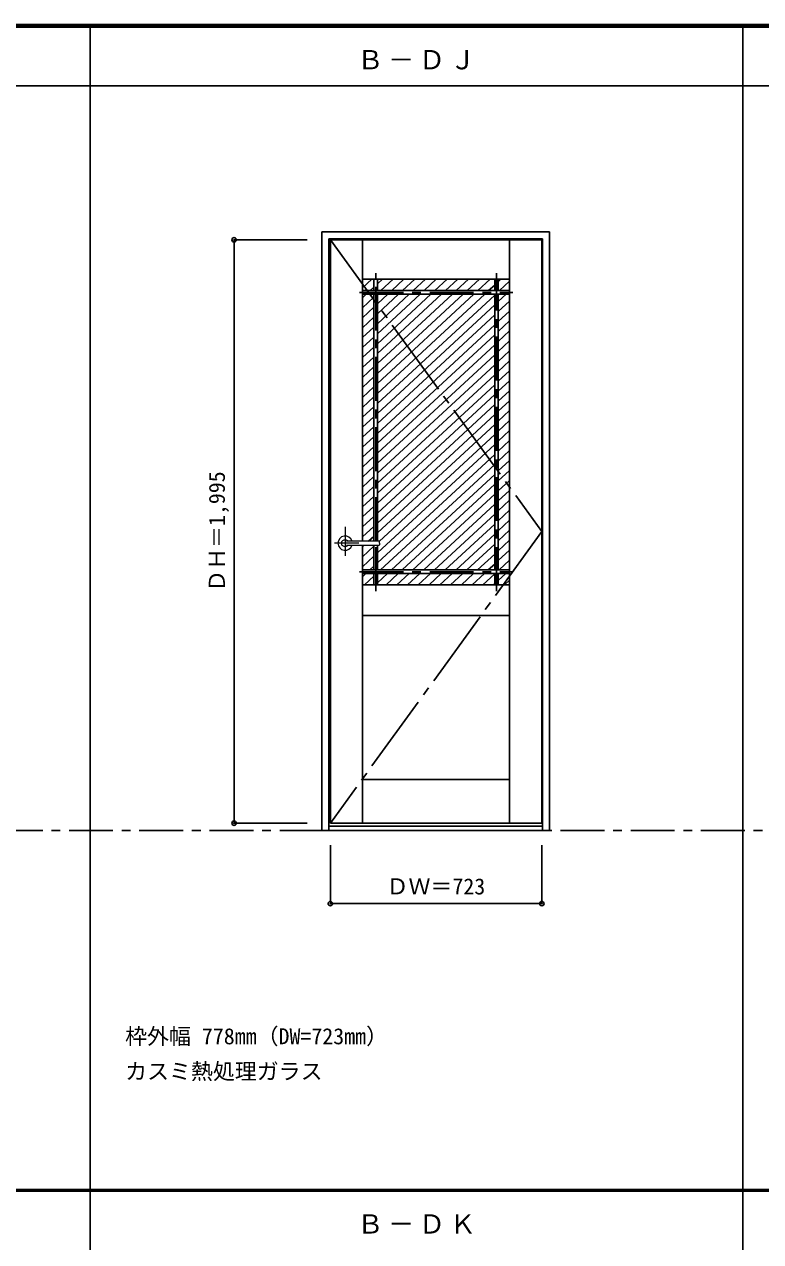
# Model space of a CAD drawing. Units: millimetres, scale not verified. Extents: x -6000 to 5700, y -4307 to 4260.
# Drawn here: x -3483 to -966, y 12 to 4175 of the extents above; entities that cross this region are included whole.
import ezdxf
from ezdxf.enums import TextEntityAlignment as Align

# ---------------------------------------------------------------- set-up
doc = ezdxf.new("R2010")
doc.units = ezdxf.units.MM
doc.header["$LTSCALE"] = 30
doc.header["$PDMODE"] = 32
doc.header["$PDSIZE"] = 15
doc.linetypes.add('CHAIN1', pattern=[8, 5, -1, 1, -1])
doc.linetypes.add('CHAIN2', pattern=[12, 9, -1, 1, -1])
for name, color, linetype in [('0-1_通り芯', 7, 'CHAIN1'), ('0-2_扉', 7, 'Continuous'), ('0-4_枠', 3, 'Continuous'), ('0-7', 7, 'CHAIN2'), ('0-A_文字', 7, 'Continuous'), ('0-B_寸法', 7, 'Continuous'), ('0-C_ハッチ', 4, 'Continuous'), ('F-1_枠', 6, 'Continuous')]:
    doc.layers.add(name, color=color, linetype=linetype)
doc.layers.add('0-5_レバー', color=7, linetype='Continuous', lineweight=18)
doc.styles.add('ＭＳ ゴシック', font='')
doc.styles.get('ＭＳ ゴシック').set_extended_font_data('MS Gothic')

msp = doc.modelspace()

# ---------------------------------------------------------------- linework, layer by layer
at = {"layer": '0-1_通り芯'}
msp.add_line((-5490, 1418), (3436.4, 1418), dxfattribs=at)
at = {"layer": '0-2_扉'}
for p, q in [((-2436.8, 1443), (-2436.8, 3438)), ((-2436.8, 3438), (-1713.8, 3438)), ((-2326.8, 2407.5), (-2326.8, 3438)), ((-1823.8, 1443), (-1823.8, 3438)), ((-1713.8, 1443), (-1713.8, 3438)), ((-2326.8, 3303), (-1823.8, 3303)), ((-2288.05, 3303), (-2288.05, 3264.25)), ((-2275.55, 3303), (-2275.55, 3264.25)), ((-1875.05, 3303), (-1875.05, 3264.25)), ((-1862.55, 3303), (-1862.55, 3264.25)), ((-2326.8, 3264.25), (-1823.8, 3264.25)), ((-2326.8, 3251.75), (-1823.8, 3251.75)), ((-2288.05, 3251.75), (-2288.05, 2407.5)), ((-2275.55, 3251.75), (-2275.55, 2407.5)), ((-1875.05, 3251.75), (-1875.05, 2309.25)), ((-1862.55, 3251.75), (-1862.55, 2309.25)), ((-2326.8, 1443), (-2326.8, 2393.5)), ((-2288.05, 2393.5), (-2288.05, 2309.25)), ((-2275.55, 2393.5), (-2275.55, 2309.25)), ((-2326.8, 2309.25), (-1823.8, 2309.25)), ((-2326.8, 2296.75), (-1823.8, 2296.75)), ((-2288.05, 2296.75), (-2288.05, 2258)), ((-2275.55, 2296.75), (-2275.55, 2258)), ((-1875.05, 2296.75), (-1875.05, 2258)), ((-1862.55, 2296.75), (-1862.55, 2258)), ((-2127.8, 2258), (-2326.8, 2258)), ((-2316.8, 2258), (-1823.8, 2258)), ((-2326.8, 2153), (-1823.8, 2153)), ((-2326.8, 1593), (-1823.8, 1593)), ((-2436.8, 1443), (-1713.8, 1443))]:
    msp.add_line(p, q, dxfattribs=at)
at = {"layer": '0-2_扉', "linetype": 'CHAIN1'}
for p, q in [((-2281.8, 2407.5), (-2281.8, 3323.57)), ((-1868.8, 2236.93), (-1868.8, 3323.57)), ((-2336.99, 3258), (-1813.52, 3258)), ((-2281.8, 2236.93), (-2281.8, 2393.5)), ((-2336.99, 2303), (-1813.52, 2303))]:
    msp.add_line(p, q, dxfattribs=at)
at = {"layer": '0-4_枠'}
for p, q in [((-2465.8, 3465), (-1687.8, 3465)), ((-2465.8, 1418), (-2465.8, 3465)), ((-1687.8, 1418), (-1687.8, 3465)), ((-2441.8, 3441), (-1711.8, 3441)), ((-2441.8, 1418), (-2441.8, 3441)), ((-1711.8, 1418), (-1711.8, 3441)), ((-2465.8, 1418), (-1687.8, 1418)), ((-2441.8, 1433), (-1711.8, 1433))]:
    msp.add_line(p, q, dxfattribs=at)
at = {"layer": '0-5_レバー', "color": 4, "linetype": 'CHAIN1'}
for p, q in [((-2386.3, 2456.96), (-2386.3, 2357.11)), ((-2339.5, 2400.5), (-2422.52, 2400.5))]:
    msp.add_line(p, q, dxfattribs=at)
at = {"layer": '0-5_レバー'}
for q in [(-2269.3, 2405.99), (-2269.3, 2395)]:
    msp.add_line((-2269.3, 2400.5), q, dxfattribs=at)
for points in [[(-2376.34, 2407.49), (-2377.11, 2408.28), (-2379.08, 2409.65), (-2381.32, 2410.66), (-2383.76, 2411.29), (-2386.3, 2411.5), (-2388.84, 2411.29), (-2391.27, 2410.66), (-2393.52, 2409.65), (-2395.49, 2408.28), (-2397.11, 2406.61), (-2398.31, 2404.71), (-2399.05, 2402.65), (-2399.3, 2400.5), (-2399.05, 2398.35), (-2398.31, 2396.29), (-2397.11, 2394.39), (-2395.49, 2392.72), (-2393.52, 2391.35), (-2391.27, 2390.34), (-2388.84, 2389.71), (-2386.3, 2389.5), (-2383.76, 2389.71), (-2381.32, 2390.34), (-2379.08, 2391.35), (-2377.11, 2392.72), (-2376.34, 2393.51)], [(-2270.8, 2407.5), (-2280.53, 2407.5), (-2290.71, 2407.5), (-2300.31, 2407.5), (-2309.3, 2407.5), (-2317.71, 2407.5), (-2325.52, 2407.5), (-2332.34, 2407.5), (-2338.64, 2407.5), (-2344.4, 2407.5), (-2349.65, 2407.5), (-2354.44, 2407.5), (-2359.09, 2407.5), (-2363.3, 2407.5), (-2367.05, 2407.5), (-2369.05, 2407.5), (-2370.9, 2407.5), (-2372.91, 2407.49), (-2375.32, 2407.49), (-2376.81, 2407.49), (-2378.35, 2407.49), (-2379.87, 2407.49), (-2380.97, 2407.49), (-2381.43, 2407.49), (-2381.43, 2407.48)], [(-2381.28, 2393.51), (-2381.15, 2393.51), (-2380.71, 2393.51), (-2379.99, 2393.51), (-2378.97, 2393.51), (-2377.71, 2393.51), (-2376.36, 2393.51), (-2373.5, 2393.51), (-2370.52, 2393.5), (-2367.5, 2393.5), (-2364.46, 2393.5), (-2361.39, 2393.5), (-2358.31, 2393.5), (-2354.31, 2393.5), (-2349.9, 2393.5), (-2344.93, 2393.5), (-2339.4, 2393.5), (-2333.31, 2393.5), (-2326.66, 2393.5), (-2319.45, 2393.5), (-2310.86, 2393.5), (-2301.6, 2393.5), (-2291.66, 2393.5), (-2281.05, 2393.5), (-2270.8, 2393.5)], [(-2270.8, 2407.5), (-2279.88, 2407.5), (-2280.28, 2407.5)]]:
    msp.add_lwpolyline(points, dxfattribs=at)
for centre, radius, start, end in [((-2386.3, 2400.5), 24.55, 16.59952, 343.36736), ((-2270.8, 2406), 1.5, 0.00847, 89.9163), ((-2270.8, 2406), 1.5, 360, 90.17419), ((-2270.8, 2395), 1.5, 270.16419, 0), ((-2270.8, 2395), 1.5, 269.91059, 359.99153)]:
    msp.add_arc(centre, radius, start, end, dxfattribs=at)
at = {"layer": '0-7'}
for p, q in [((-2436.8, 3438), (-1713.8, 2440.5)), ((-1713.8, 2440.5), (-2436.8, 1443))]:
    msp.add_line(p, q, dxfattribs=at)
at = {"layer": '0-B_寸法', "color": 4}
for p, q in [((-2765.8, 3438), (-2515.8, 3438)), ((-2765.8, 3438), (-2765.8, 1443)), ((-2765.8, 1443), (-2515.8, 1443)), ((-2436.8, 1168), (-2436.8, 1368)), ((-1713.8, 1168), (-1713.8, 1368)), ((-2436.8, 1168), (-1713.8, 1168))]:
    msp.add_line(p, q, dxfattribs=at)
at = {"layer": '0-B_寸法'}
for p in [(-2765.8, 3438), (-2765.8, 1443), (-2436.8, 1168), (-1713.8, 1168)]:
    msp.add_point(p, dxfattribs=at)
at = {"layer": '0-C_ハッチ'}
for p, q in [((-2295.45, 3303), (-2326.8, 3273.97)), ((-2258.66, 3303), (-2275.55, 3287.36)), ((-2221.86, 3303), (-2263.71, 3264.25)), ((-2185.06, 3303), (-2226.91, 3264.25)), ((-2148.27, 3303), (-2190.12, 3264.25)), ((-2111.47, 3303), (-2153.32, 3264.25)), ((-2074.67, 3303), (-2116.52, 3264.25)), ((-2037.87, 3303), (-2079.72, 3264.25)), ((-2001.08, 3303), (-2042.93, 3264.25)), ((-1964.28, 3303), (-2006.13, 3264.25)), ((-1927.48, 3303), (-1969.33, 3264.25)), ((-1890.69, 3303), (-1932.54, 3264.25)), ((-1853.89, 3303), (-1862.55, 3294.98)), ((-1823.8, 3296.79), (-1858.94, 3264.25)), ((-2314.01, 3251.75), (-2326.8, 3239.9)), ((-2288.05, 3275.78), (-2300.51, 3264.25)), ((-2240.41, 3251.75), (-2275.55, 3219.22)), ((-2166.82, 3251.75), (-2275.55, 3151.07)), ((-2203.62, 3251.75), (-2275.55, 3185.14)), ((-2130.02, 3251.75), (-2275.55, 3117)), ((-2093.22, 3251.75), (-2275.55, 3082.93)), ((-2056.43, 3251.75), (-2275.55, 3048.86)), ((-2019.63, 3251.75), (-2275.55, 3014.79)), ((-1982.83, 3251.75), (-2275.55, 2980.72)), ((-1946.04, 3251.75), (-2275.55, 2946.65)), ((-1909.24, 3251.75), (-2275.55, 2912.58)), ((-1875.05, 3249.34), (-2275.55, 2878.5)), ((-1875.05, 3283.41), (-1895.74, 3264.25)), ((-1835.65, 3251.75), (-1862.55, 3226.84)), ((-2288.05, 3241.71), (-2326.8, 3205.83)), ((-2288.05, 3207.64), (-2326.8, 3171.76)), ((-1875.05, 3215.27), (-2275.55, 2844.43)), ((-1823.8, 3228.65), (-1862.55, 3192.77)), ((-2288.05, 3173.57), (-2326.8, 3137.69)), ((-1875.05, 3181.2), (-2275.55, 2810.36)), ((-1823.8, 3194.58), (-1862.55, 3158.7)), ((-2288.05, 3139.5), (-2326.8, 3103.62)), ((-1875.05, 3147.12), (-2275.55, 2776.29)), ((-1823.8, 3160.51), (-1862.55, 3124.63)), ((-1823.8, 3126.44), (-1862.55, 3090.56)), ((-2288.05, 3105.43), (-2326.8, 3069.55)), ((-1875.05, 3113.05), (-2275.55, 2742.22)), ((-1823.8, 3092.37), (-1862.55, 3056.49)), ((-2288.05, 3071.36), (-2326.8, 3035.48)), ((-1875.05, 3078.98), (-2275.55, 2708.15)), ((-1875.05, 3044.91), (-2275.55, 2674.08)), ((-1823.8, 3058.29), (-1862.55, 3022.41)), ((-2288.05, 3037.29), (-2326.8, 3001.41)), ((-2288.05, 3003.21), (-2326.8, 2967.34)), ((-1875.05, 3010.84), (-2275.55, 2640.01)), ((-1823.8, 3024.22), (-1862.55, 2988.34)), ((-2288.05, 2969.14), (-2326.8, 2933.26)), ((-1875.05, 2976.77), (-2275.55, 2605.94)), ((-1823.8, 2990.15), (-1862.55, 2954.27)), ((-1823.8, 2956.08), (-1862.55, 2920.2)), ((-2288.05, 2935.07), (-2326.8, 2899.19)), ((-1875.05, 2942.7), (-2275.55, 2571.87)), ((-1823.8, 2922.01), (-1862.55, 2886.13)), ((-2288.05, 2901), (-2326.8, 2865.12)), ((-1875.05, 2908.63), (-2275.55, 2537.79)), ((-1875.05, 2874.56), (-2275.55, 2503.72)), ((-1823.8, 2887.94), (-1862.55, 2852.06)), ((-2288.05, 2866.93), (-2326.8, 2831.05)), ((-2288.05, 2832.86), (-2326.8, 2796.98)), ((-1875.05, 2840.49), (-2275.55, 2469.65)), ((-1823.8, 2853.87), (-1862.55, 2817.99)), ((-2288.05, 2798.79), (-2326.8, 2762.91)), ((-1875.05, 2806.41), (-2275.55, 2435.58)), ((-1823.8, 2819.8), (-1862.55, 2783.92)), ((-2288.05, 2764.72), (-2326.8, 2728.84)), ((-1875.05, 2772.34), (-2269.65, 2406.97)), ((-1823.8, 2785.73), (-1862.55, 2749.85)), ((-1823.8, 2751.65), (-1862.55, 2715.78)), ((-2288.05, 2730.65), (-2326.8, 2694.77)), ((-1875.05, 2738.27), (-2275.55, 2367.44)), ((-1823.8, 2717.58), (-1862.55, 2681.7)), ((-2288.05, 2696.58), (-2326.8, 2660.7)), ((-1875.05, 2704.2), (-2275.55, 2333.37)), ((-1875.05, 2670.13), (-2264.8, 2309.25)), ((-1823.8, 2683.51), (-1862.55, 2647.63)), ((-2288.05, 2662.5), (-2326.8, 2626.62)), ((-2288.05, 2628.43), (-2326.8, 2592.55)), ((-1875.05, 2636.06), (-2228, 2309.25)), ((-1823.8, 2649.44), (-1862.55, 2613.56)), ((-2288.05, 2594.36), (-2326.8, 2558.48)), ((-1875.05, 2601.99), (-2191.21, 2309.25)), ((-1823.8, 2615.37), (-1862.55, 2579.49)), ((-1823.8, 2581.3), (-1862.55, 2545.42)), ((-2288.05, 2560.29), (-2326.8, 2524.41)), ((-1875.05, 2567.92), (-2154.41, 2309.25)), ((-1823.8, 2547.23), (-1862.55, 2511.35)), ((-2288.05, 2526.22), (-2326.8, 2490.34)), ((-1875.05, 2533.85), (-2117.61, 2309.25)), ((-1875.05, 2499.77), (-2080.82, 2309.25)), ((-1823.8, 2513.16), (-1862.55, 2477.28)), ((-2288.05, 2492.15), (-2326.8, 2456.27)), ((-2288.05, 2458.08), (-2326.8, 2422.2)), ((-1875.05, 2465.7), (-2044.02, 2309.25)), ((-1823.8, 2479.09), (-1862.55, 2443.21)), ((-2288.05, 2424.01), (-2305.88, 2407.5)), ((-1875.05, 2431.63), (-2007.22, 2309.25)), ((-1823.8, 2445.02), (-1862.55, 2409.14)), ((-2320.99, 2393.5), (-2326.8, 2388.13)), ((-2288.05, 2389.94), (-2326.8, 2354.06)), ((-1875.05, 2397.56), (-1970.43, 2309.25)), ((-1823.8, 2410.94), (-1862.55, 2375.06)), ((-1823.8, 2376.87), (-1862.55, 2340.99)), ((-2288.05, 2355.86), (-2326.8, 2319.99)), ((-1875.05, 2363.49), (-1933.63, 2309.25)), ((-1823.8, 2342.8), (-1860.04, 2309.25)), ((-2315.1, 2296.75), (-2326.8, 2285.91)), ((-2288.05, 2321.79), (-2301.6, 2309.25)), ((-2241.5, 2296.75), (-2275.55, 2265.23)), ((-2204.71, 2296.75), (-2246.56, 2258)), ((-2167.91, 2296.75), (-2209.76, 2258)), ((-2131.11, 2296.75), (-2172.96, 2258)), ((-2094.32, 2296.75), (-2136.17, 2258)), ((-2057.52, 2296.75), (-2099.37, 2258)), ((-2020.72, 2296.75), (-2062.57, 2258)), ((-1983.93, 2296.75), (-2025.78, 2258)), ((-1947.13, 2296.75), (-1988.98, 2258)), ((-1910.33, 2296.75), (-1952.18, 2258)), ((-1875.05, 2295.35), (-1915.39, 2258)), ((-1875.05, 2329.42), (-1896.83, 2309.25)), ((-1836.74, 2296.75), (-1862.55, 2272.85)), ((-2288.05, 2287.72), (-2320.15, 2258)), ((-1875.05, 2261.28), (-1878.59, 2258)), ((-1823.8, 2274.66), (-1841.79, 2258))]:
    msp.add_line(p, q, dxfattribs=at)
at = {"layer": 'F-1_枠'}
for p, q in [((-6000, 4175), (5700, 4175)), ((-6000, 4170), (5700, 4170)), ((-6000, 4165), (5700, 4165)), ((-3258.4, 4175), (-3258.4, -3790)), ((-1026.8, 4175), (-1026.8, -3790)), ((-6000, 3965), (5700, 3965)), ((-6000, 190.5), (5700, 190.5)), ((-6000, 187.5), (5700, 187.5)), ((-6000, 184.5), (5700, 184.5))]:
    msp.add_line(p, q, dxfattribs=at)

# ---------------------------------------------------------------- texts
at = {"layer": '0-A_文字', "style": 'ＭＳ ゴシック'}
for s, p in [('枠外幅 778mm（DW=723mm）', (-3138.4, 670.5)), ('カスミ熱処理ガラス', (-3138.4, 550.5))]:
    msp.add_text(s, height=54.99, dxfattribs=at).set_placement(p, align=Align.BOTTOM_LEFT)
at = {"layer": '0-A_文字', "char_height": 65.98, "attachment_point": 7, "style": 'ＭＳ ゴシック'}
for s, insert in [('\\T1.17;Ｂ－ＤＪ', (-2345.1, 4020)), ('\\T1.17;Ｂ－ＤＫ', (-2345.1, 39.5))]:
    msp.add_mtext(s, dxfattribs=dict(at, insert=insert))
at = {"layer": '0-B_寸法', "style": 'ＭＳ ゴシック'}
msp.add_text('ＤＨ＝1,995', height=54.99, rotation=90, dxfattribs=at).set_placement((-2780.8, 2234.25), align=Align.BOTTOM_LEFT)
msp.add_text('ＤＷ＝723', height=54.99, dxfattribs=at).set_placement((-2244.55, 1183), align=Align.BOTTOM_LEFT)

doc.saveas('drawing.dxf')
